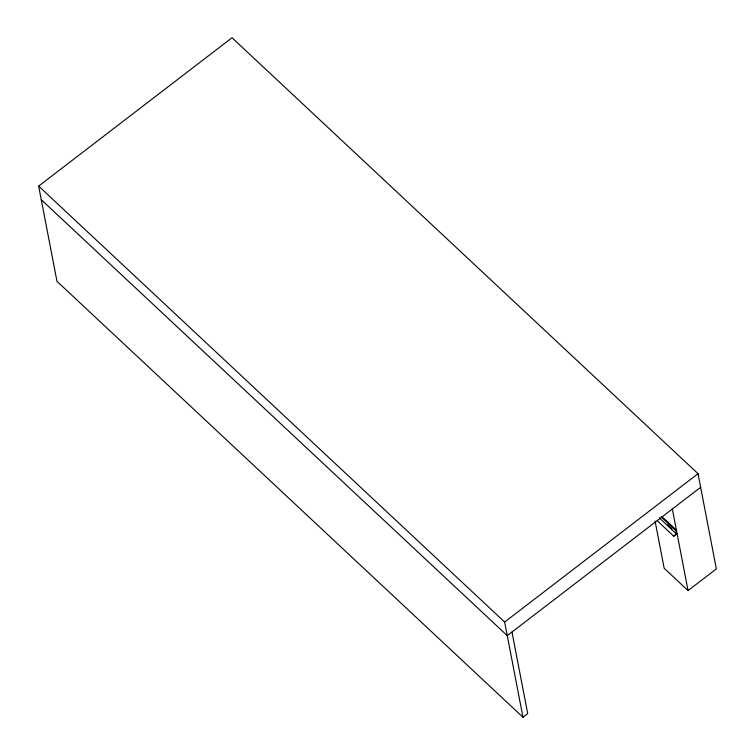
<?xml version="1.0" encoding="UTF-8"?>
<svg xmlns="http://www.w3.org/2000/svg" width="755" height="755" viewBox="0 0 755 755"><rect width="100%" height="100%" fill="white"/><g stroke="black" fill="none" stroke-linecap="round" stroke-linejoin="round"><path stroke-width="1.13" d="M511.984 632.039L527.698 713.635L522.979 717.25L56.974 281.304L38.647 186.107L232.021 37.75L698.026 473.696L716.353 568.892L688.06 590.599L664.155 568.241L655.085 521.12M522.979 717.25L504.651 622.054L698.026 473.696M700.64 487.296L507.266 635.653L41.27 199.707M659.228 517.779L676.489 534.049L675.829 530.642L676.423 530.189L661.776 516.495M676.461 533.898L673.687 536.192L677.075 533.596M661.191 516.948L675.829 530.642M667.599 524.725L671.912 528.755M657.294 520.733L673.687 536.192M38.647 186.107L504.651 622.054M672.346 509.002L688.06 590.599"/></g></svg>
